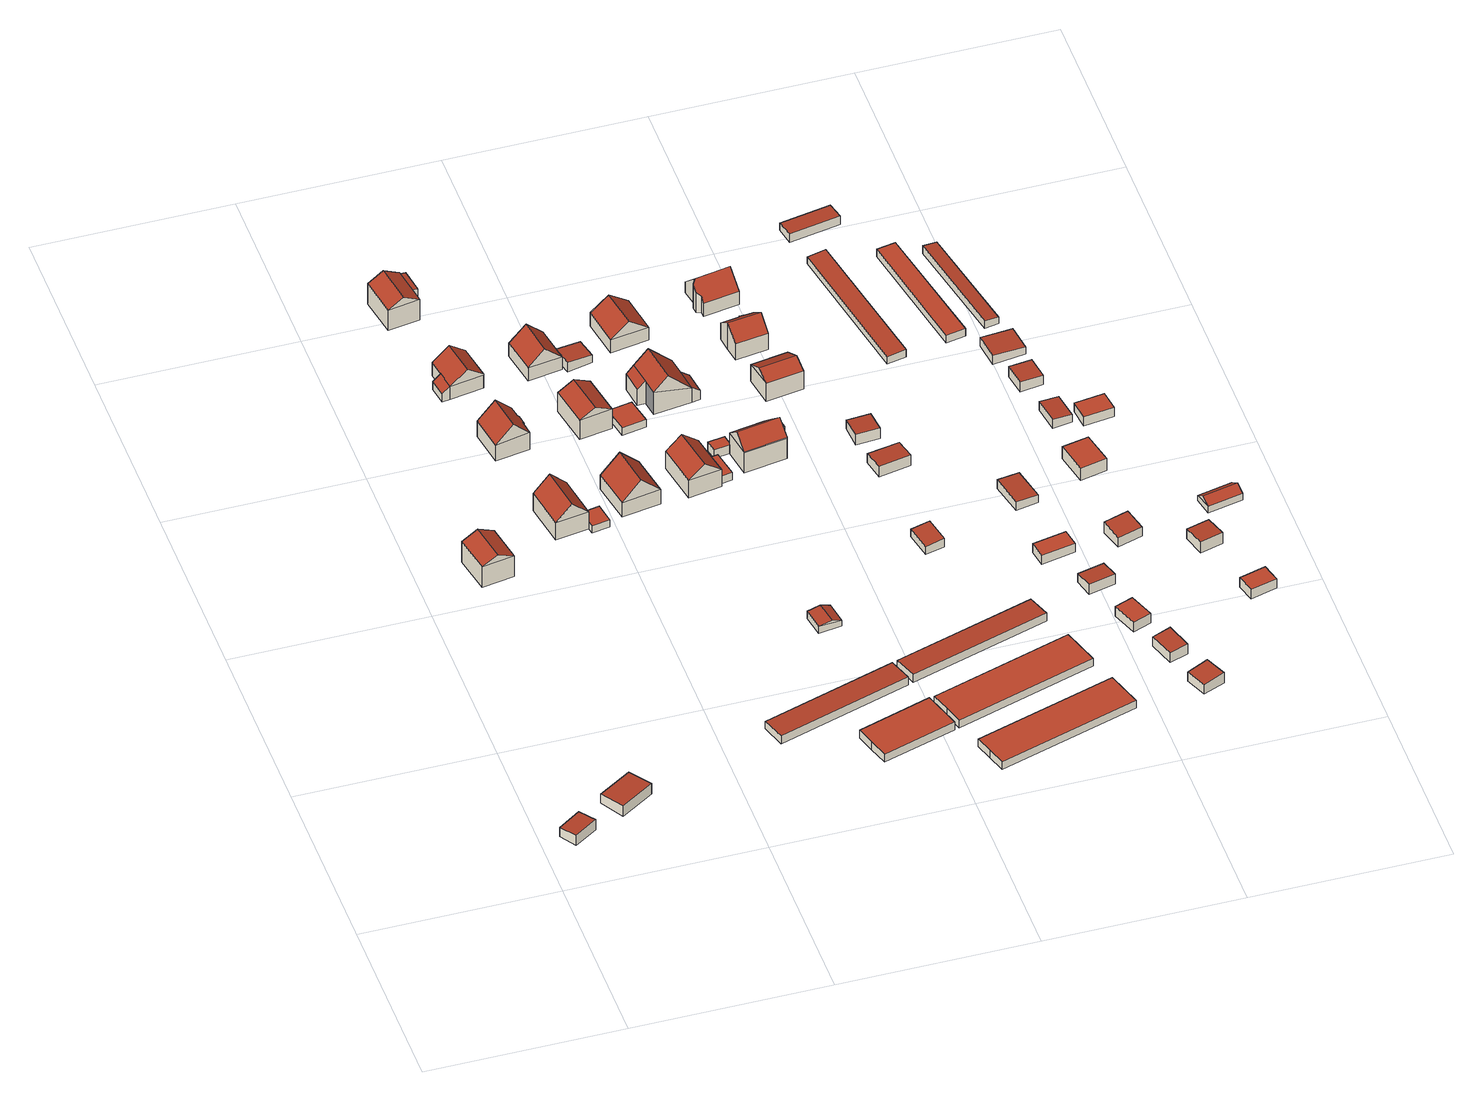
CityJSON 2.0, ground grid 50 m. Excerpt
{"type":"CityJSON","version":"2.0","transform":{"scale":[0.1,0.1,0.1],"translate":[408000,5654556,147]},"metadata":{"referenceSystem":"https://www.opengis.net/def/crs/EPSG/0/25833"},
"CityObjects":{
"building1":{"type":"Building","attributes":{"Dachtyp_tdc":"tdcPolyFlatRoof","Gemeindeschluessel":14612000,"Dachneigung":3.19,"QualitaetDacherkennung":76,"Geometrietyp2DReferenz":"3000","measuredHeight":3.15,"function":"31001_9998","roofType":"2100"},"geometry":[{"type":"Solid","lod":"2","boundaries":[[[[0,1,2,3]],[[1,4,5,2]],[[4,6,7,5]],[[6,0,3,7]],[[6,4,1,0]],[[3,2,5,7]]]],"semantics":{"surfaces":[{"type":"WallSurface"},{"type":"RoofSurface"},{"type":"GroundSurface"}],"values":[[0,0,0,0,1,2]]}}]},
"building2":{"type":"Building","attributes":{"Dachtyp_tdc":"tdcPolyFlatRoof","Gemeindeschluessel":14612000,"Dachneigung":3.65,"QualitaetDacherkennung":60,"Geometrietyp2DReferenz":"3000","measuredHeight":3.22,"function":"31001_9998","roofType":"2100"},"geometry":[{"type":"Solid","lod":"2","boundaries":[[[[8,9,10,11]],[[9,12,13,10]],[[12,14,15,13]],[[14,8,11,15]],[[14,12,9,8]],[[11,10,13,15]]]],"semantics":{"surfaces":[{"type":"WallSurface"},{"type":"RoofSurface"},{"type":"GroundSurface"}],"values":[[0,0,0,0,1,2]]}}]},
"building3":{"type":"Building","attributes":{"Dachtyp_tdc":"tdcGableRoof","Gemeindeschluessel":14612000,"Dachneigung":27.59,"QualitaetDacherkennung":82,"Geometrietyp2DReferenz":"3000","measuredHeight":8.54,"function":"31001_9998","roofType":"3100"},"geometry":[{"type":"Solid","lod":"2","boundaries":[[[[16,17,18,19]],[[17,20,21,18]],[[20,22,23,21]],[[22,16,19,23]],[[20,17,24]],[[16,22,25]],[[17,16,25,24]],[[22,20,24,25]],[[19,18,21,23]]]],"semantics":{"surfaces":[{"type":"WallSurface"},{"type":"RoofSurface"},{"type":"GroundSurface"}],"values":[[0,0,0,0,0,0,1,1,2]]}}]},
"building4":{"type":"Building","attributes":{"Dachtyp_tdc":"tdcFreeFormRoof","Gemeindeschluessel":14612000,"Dachneigung":44.88,"QualitaetDacherkennung":85,"Geometrietyp2DReferenz":"3000","measuredHeight":9.61,"function":"31001_9998","roofType":"5000"},"geometry":[{"type":"Solid","lod":"2","boundaries":[[[[26,27,28,29]],[[27,30,31,28]],[[30,32,33,31]],[[32,26,29,33]],[[27,34,35,30]],[[34,26,32,35]],[[32,30,35]],[[27,26,34]],[[29,28,31,33]]]],"semantics":{"surfaces":[{"type":"WallSurface"},{"type":"RoofSurface"},{"type":"GroundSurface"}],"values":[[0,0,0,0,1,1,0,0,2]]}}]},
"building5":{"type":"Building","attributes":{"Dachtyp_tdc":"tdcFreeFormRoof","Gemeindeschluessel":14612000,"Dachneigung":44.77,"QualitaetDacherkennung":81,"Geometrietyp2DReferenz":"3000","measuredHeight":9.44,"function":"31001_9998","roofType":"5000"},"geometry":[{"type":"Solid","lod":"2","boundaries":[[[[36,37,38,39]],[[37,40,41,38]],[[40,42,43,41]],[[42,44,45,43]],[[44,46,47,45]],[[46,48,49,47]],[[48,50,51,49]],[[50,36,39,51]],[[44,52,53,46]],[[42,40,37,36,50,48,53,52]],[[48,46,53]],[[44,42,52]],[[39,38,41,43,45,47,49,51]]]],"semantics":{"surfaces":[{"type":"WallSurface"},{"type":"RoofSurface"},{"type":"GroundSurface"}],"values":[[0,0,0,0,0,0,0,0,1,1,0,0,2]]}}]},
"building6":{"type":"Building","attributes":{"Dachtyp_tdc":"tdcPolyFlatRoof","Gemeindeschluessel":14612000,"Dachneigung":0,"QualitaetDacherkennung":62,"Geometrietyp2DReferenz":"3000","measuredHeight":2.12,"function":"31001_9998","roofType":"1000"},"geometry":[{"type":"Solid","lod":"2","boundaries":[[[[54,55,56,57]],[[55,58,59,56]],[[58,60,61,59]],[[60,62,63,61]],[[62,54,57,63]],[[62,60,58,55,54]],[[57,56,59,61,63]]]],"semantics":{"surfaces":[{"type":"WallSurface"},{"type":"RoofSurface"},{"type":"GroundSurface"}],"values":[[0,0,0,0,0,1,2]]}}]},
"building7":{"type":"Building","attributes":{"Gemeindeschluessel":14612000,"Geometrietyp2DReferenz":"3000","function":"31001_9998","roofType":"9999"},"children":["building7-1","building7-2"]},
"building7-1":{"type":"BuildingPart","attributes":{"Dachtyp_tdc":"tdcGableRoof","Dachneigung":37.75,"QualitaetDacherkennung":85,"Geometrietyp2DReferenz":"3000","measuredHeight":7.48,"roofType":"3100"},"parents":["building7"],"geometry":[{"type":"MultiSurface","lod":"2","boundaries":[[[64,65,66,67]],[[65,68,69,66]],[[70,71,72,73]],[[74,75,72,71,64]],[[68,73,72,75]],[[65,70,73,68]],[[64,71,70,65]],[[69,76,77,67,66]],[[68,75,76,69]],[[74,64,67,77]]],"semantics":{"surfaces":[{"type":"WallSurface"},{"type":"RoofSurface"},{"type":"GroundSurface"}],"values":[0,0,1,1,0,0,0,2,0,0]}}]},
"building7-2":{"type":"BuildingPart","attributes":{"Dachtyp_tdc":"tdcPolyFlatRoof","Dachneigung":37.82,"QualitaetDacherkennung":88,"Geometrietyp2DReferenz":"3000","measuredHeight":4.05,"roofType":"2100"},"parents":["building7"],"geometry":[{"type":"MultiSurface","lod":"2","boundaries":[[[78,79,74,77,80]],[[81,82,76,75]],[[81,78,80,82]],[[81,75,79,78]],[[80,77,76,82]]],"semantics":{"surfaces":[{"type":"WallSurface"},{"type":"RoofSurface"},{"type":"GroundSurface"}],"values":[0,0,0,1,2]}}]},
"building8":{"type":"Building","attributes":{"Gemeindeschluessel":14612000,"Geometrietyp2DReferenz":"3000","function":"31001_9998","roofType":"9999"},"children":["building8-1","building8-2"]},
"building8-1":{"type":"BuildingPart","attributes":{"Dachtyp_tdc":"tdcPolyFlatRoof","Dachneigung":10.12,"QualitaetDacherkennung":68,"Geometrietyp2DReferenz":"3000","measuredHeight":3.21,"roofType":"2100"},"parents":["building8"],"geometry":[{"type":"MultiSurface","lod":"2","boundaries":[[[83,84,85,86]],[[84,87,88,85]],[[87,89,90,88]],[[91,83,86,92]],[[91,89,87,84,83]],[[86,85,88,90,92]]],"semantics":{"surfaces":[{"type":"WallSurface"},{"type":"RoofSurface"},{"type":"GroundSurface"}],"values":[0,0,0,0,1,2]}}]},
"building8-2":{"type":"BuildingPart","attributes":{"Dachtyp_tdc":"tdcGableRoof","Dachneigung":30.02,"QualitaetDacherkennung":83,"Geometrietyp2DReferenz":"3000","measuredHeight":8.59,"roofType":"3100"},"parents":["building8"],"geometry":[{"type":"MultiSurface","lod":"2","boundaries":[[[93,94,95,96]],[[94,97,91,92,95]],[[98,93,96,99]],[[97,94,100]],[[93,98,101]],[[94,93,101,100]],[[98,97,100,101]],[[96,95,92,90,99]]],"semantics":{"surfaces":[{"type":"WallSurface"},{"type":"RoofSurface"},{"type":"GroundSurface"}],"values":[0,0,0,0,0,1,1,2]}}]},
"building9":{"type":"Building","attributes":{"Dachtyp_tdc":"tdcPolyFlatRoof","Gemeindeschluessel":14612000,"Dachneigung":2.91,"QualitaetDacherkennung":91,"Geometrietyp2DReferenz":"3000","measuredHeight":2.52,"function":"31001_2463","roofType":"2100"},"geometry":[{"type":"Solid","lod":"2","boundaries":[[[[102,103,104,105]],[[103,106,107,104]],[[106,108,109,107]],[[108,102,105,109]],[[108,106,103,102]],[[105,104,107,109]]]],"semantics":{"surfaces":[{"type":"WallSurface"},{"type":"RoofSurface"},{"type":"GroundSurface"}],"values":[[0,0,0,0,1,2]]}}]},
"building10":{"type":"Building","attributes":{"Dachtyp_tdc":"tdcGableRoof","Gemeindeschluessel":14612000,"Dachneigung":44.83,"QualitaetDacherkennung":85,"Geometrietyp2DReferenz":"3000","measuredHeight":9.36,"function":"31001_9998","roofType":"3100"},"geometry":[{"type":"Solid","lod":"2","boundaries":[[[[110,111,112,113]],[[111,114,115,112]],[[114,116,117,115]],[[116,110,113,117]],[[114,111,118]],[[110,116,119]],[[111,110,119,118]],[[116,114,118,119]],[[113,112,115,117]]]],"semantics":{"surfaces":[{"type":"WallSurface"},{"type":"RoofSurface"},{"type":"GroundSurface"}],"values":[[0,0,0,0,0,0,1,1,2]]}}]},
"building11":{"type":"Building","attributes":{"Dachtyp_tdc":"tdcPolyFlatRoof","Gemeindeschluessel":14612000,"Dachneigung":0,"QualitaetDacherkennung":94,"Geometrietyp2DReferenz":"3000","measuredHeight":2.31,"function":"31001_2463","roofType":"1000"},"geometry":[{"type":"Solid","lod":"2","boundaries":[[[[120,121,122,123]],[[121,124,125,122]],[[124,126,127,125]],[[126,128,129,127]],[[128,130,131,129]],[[130,120,123,131]],[[130,128,126,124,121,120]],[[123,122,125,127,129,131]]]],"semantics":{"surfaces":[{"type":"WallSurface"},{"type":"RoofSurface"},{"type":"GroundSurface"}],"values":[[0,0,0,0,0,0,1,2]]}}]},
"building12":{"type":"Building","attributes":{"Dachtyp_tdc":"tdcGableRoof","Gemeindeschluessel":14612000,"Dachneigung":29.87,"QualitaetDacherkennung":83,"Geometrietyp2DReferenz":"3000","measuredHeight":8.32,"function":"31001_9998","roofType":"3100"},"geometry":[{"type":"Solid","lod":"2","boundaries":[[[[132,133,134,135]],[[133,136,137,134]],[[136,138,139,137]],[[138,132,135,139]],[[136,133,140]],[[132,138,141]],[[133,132,141,140]],[[138,136,140,141]],[[135,134,137,139]]]],"semantics":{"surfaces":[{"type":"WallSurface"},{"type":"RoofSurface"},{"type":"GroundSurface"}],"values":[[0,0,0,0,0,0,1,1,2]]}}]},
"building13":{"type":"Building","attributes":{"Dachtyp_tdc":"tdcGableRoof","Gemeindeschluessel":14612000,"Dachneigung":44.68,"QualitaetDacherkennung":74,"Geometrietyp2DReferenz":"3000","measuredHeight":8.24,"function":"31001_9998","roofType":"3100"},"geometry":[{"type":"Solid","lod":"2","boundaries":[[[[142,143,144,145]],[[143,146,147,144]],[[146,148,149,147]],[[148,142,145,149]],[[146,143,150]],[[142,148,151]],[[143,142,151,150]],[[148,146,150,151]],[[145,144,147,149]]]],"semantics":{"surfaces":[{"type":"WallSurface"},{"type":"RoofSurface"},{"type":"GroundSurface"}],"values":[[0,0,0,0,0,0,1,1,2]]}}]},
"building14":{"type":"Building","attributes":{"Dachtyp_tdc":"tdcGableRoof","Gemeindeschluessel":14612000,"Dachneigung":10.87,"QualitaetDacherkennung":59,"Geometrietyp2DReferenz":"3000","measuredHeight":2.87,"function":"31001_9998","roofType":"3100"},"geometry":[{"type":"Solid","lod":"2","boundaries":[[[[152,153,154,155]],[[153,156,157,154]],[[156,158,159,157]],[[158,152,155,159]],[[156,153,160]],[[152,158,161]],[[153,152,161,160]],[[158,156,160,161]],[[155,154,157,159]]]],"semantics":{"surfaces":[{"type":"WallSurface"},{"type":"RoofSurface"},{"type":"GroundSurface"}],"values":[[0,0,0,0,0,0,1,1,2]]}}]},
"building15":{"type":"Building","attributes":{"Dachtyp_tdc":"tdcPolyFlatRoof","Gemeindeschluessel":14612000,"Dachneigung":0,"QualitaetDacherkennung":81,"Geometrietyp2DReferenz":"3000","measuredHeight":2.28,"function":"31001_9998","roofType":"1000"},"geometry":[{"type":"Solid","lod":"2","boundaries":[[[[162,163,164,165]],[[163,166,167,164]],[[166,168,169,167]],[[168,162,165,169]],[[168,166,163,162]],[[165,164,167,169]]]],"semantics":{"surfaces":[{"type":"WallSurface"},{"type":"RoofSurface"},{"type":"GroundSurface"}],"values":[[0,0,0,0,1,2]]}}]},
"building16":{"type":"Building","attributes":{"Dachtyp_tdc":"tdcFreeFormRoof","Gemeindeschluessel":14612000,"Dachneigung":40.09,"QualitaetDacherkennung":76,"Geometrietyp2DReferenz":"3000","measuredHeight":8.8,"function":"31001_9998","roofType":"5000"},"geometry":[{"type":"Solid","lod":"2","boundaries":[[[[170,171,172,173]],[[171,174,175,172]],[[174,176,177,175]],[[176,178,179,177]],[[178,170,173,179]],[[171,180,181,174]],[[170,178,176,181,180]],[[171,170,180]],[[176,174,181]],[[173,172,175,177,179]]]],"semantics":{"surfaces":[{"type":"WallSurface"},{"type":"RoofSurface"},{"type":"GroundSurface"}],"values":[[0,0,0,0,0,1,1,0,0,2]]}}]},
"building17":{"type":"Building","attributes":{"Dachtyp_tdc":"tdcPolyFlatRoof","Gemeindeschluessel":14612000,"Dachneigung":5.68,"QualitaetDacherkennung":75,"Geometrietyp2DReferenz":"3000","measuredHeight":2.96,"function":"31001_9998","roofType":"2100"},"geometry":[{"type":"Solid","lod":"2","boundaries":[[[[182,183,184,185]],[[183,186,187,184]],[[186,188,189,187]],[[188,182,185,189]],[[188,186,183,182]],[[185,184,187,189]]]],"semantics":{"surfaces":[{"type":"WallSurface"},{"type":"RoofSurface"},{"type":"GroundSurface"}],"values":[[0,0,0,0,1,2]]}}]},
"building18":{"type":"Building","attributes":{"Dachtyp_tdc":"tdcPolyFlatRoof","Gemeindeschluessel":14612000,"Dachneigung":0,"QualitaetDacherkennung":55,"Geometrietyp2DReferenz":"3000","measuredHeight":2.42,"function":"31001_9998","roofType":"1000"},"geometry":[{"type":"Solid","lod":"2","boundaries":[[[[190,191,192,193]],[[191,194,195,192]],[[194,196,197,195]],[[196,190,193,197]],[[196,194,191,190]],[[193,192,195,197]]]],"semantics":{"surfaces":[{"type":"WallSurface"},{"type":"RoofSurface"},{"type":"GroundSurface"}],"values":[[0,0,0,0,1,2]]}}]},
"building19":{"type":"Building","attributes":{"Dachtyp_tdc":"tdcPolyFlatRoof","Gemeindeschluessel":14612000,"Dachneigung":0,"QualitaetDacherkennung":72,"Geometrietyp2DReferenz":"3000","measuredHeight":2.69,"function":"31001_9998","roofType":"1000"},"geometry":[{"type":"Solid","lod":"2","boundaries":[[[[198,199,200,201]],[[199,202,203,200]],[[202,204,205,203]],[[204,206,207,205]],[[206,198,201,207]],[[206,204,202,199,198]],[[201,200,203,205,207]]]],"semantics":{"surfaces":[{"type":"WallSurface"},{"type":"RoofSurface"},{"type":"GroundSurface"}],"values":[[0,0,0,0,0,1,2]]}}]},
"building20":{"type":"Building","attributes":{"Gemeindeschluessel":14612000,"Geometrietyp2DReferenz":"3000","function":"31001_9998","roofType":"9999"},"children":["building20-1","building20-2","building20-3"]},
"building20-1":{"type":"BuildingPart","attributes":{"Dachtyp_tdc":"tdcGableRoof","Dachneigung":44.98,"QualitaetDacherkennung":83,"Geometrietyp2DReferenz":"3000","measuredHeight":10.51,"roofType":"3100"},"parents":["building20"],"geometry":[{"type":"MultiSurface","lod":"2","boundaries":[[[208,209,210,211]],[[212,213,214,215]],[[209,208,216]],[[213,212,217]],[[208,218,213,217,216]],[[212,219,209,216,217]],[[214,220,211,210,221,215]]],"semantics":{"surfaces":[{"type":"WallSurface"},{"type":"RoofSurface"},{"type":"GroundSurface"}],"values":[0,0,0,0,1,1,2]}}]},
"building20-2":{"type":"BuildingPart","attributes":{"Dachtyp_tdc":"tdcPolyFlatRoof","Dachneigung":45.46,"QualitaetDacherkennung":87,"Geometrietyp2DReferenz":"3000","measuredHeight":6.91,"roofType":"2100"},"parents":["building20"],"geometry":[{"type":"MultiSurface","lod":"2","boundaries":[[[222,212,215,223]],[[224,225,221,219]],[[224,222,223,225]],[[224,219,212,222]],[[223,215,221,225]]],"semantics":{"surfaces":[{"type":"WallSurface"},{"type":"RoofSurface"},{"type":"GroundSurface"}],"values":[0,0,0,1,2]}}]},
"building20-3":{"type":"BuildingPart","attributes":{"Dachtyp_tdc":"tdcPolyFlatRoof","Dachneigung":39.98,"QualitaetDacherkennung":88,"Geometrietyp2DReferenz":"3000","measuredHeight":4.65,"roofType":"2100"},"parents":["building20"],"geometry":[{"type":"MultiSurface","lod":"2","boundaries":[[[226,227,208,211,228]],[[229,230,231,220,218]],[[230,226,228,231]],[[230,229,227,226]],[[228,211,220,231]]],"semantics":{"surfaces":[{"type":"WallSurface"},{"type":"RoofSurface"},{"type":"GroundSurface"}],"values":[0,0,0,1,2]}}]},
"building21":{"type":"Building","attributes":{"Dachtyp_tdc":"tdcGableRoof","Gemeindeschluessel":14612000,"Dachneigung":37.67,"QualitaetDacherkennung":86,"Geometrietyp2DReferenz":"3000","measuredHeight":7.86,"function":"31001_9998","roofType":"3100"},"geometry":[{"type":"Solid","lod":"2","boundaries":[[[[232,233,234,235]],[[233,236,237,234]],[[236,238,239,237]],[[238,232,235,239]],[[236,233,240]],[[232,238,241]],[[233,232,241,240]],[[238,236,240,241]],[[235,234,237,239]]]],"semantics":{"surfaces":[{"type":"WallSurface"},{"type":"RoofSurface"},{"type":"GroundSurface"}],"values":[[0,0,0,0,0,0,1,1,2]]}}]},
"building22":{"type":"Building","attributes":{"Dachtyp_tdc":"tdcFreeFormRoof","Gemeindeschluessel":14612000,"Dachneigung":40.91,"QualitaetDacherkennung":76,"Geometrietyp2DReferenz":"3000","measuredHeight":9.64,"function":"31001_9998","roofType":"5000"},"geometry":[{"type":"Solid","lod":"2","boundaries":[[[[242,243,205,244]],[[243,245,205]],[[245,246,203,205]],[[246,247,248,203]],[[247,249,250,248]],[[249,251,252,250]],[[251,242,244,252]],[[253,254,255,256]],[[249,257,246,245,255,254]],[[242,256,255,245,243]],[[247,257,249]],[[246,257,247]],[[251,253,256,242]],[[249,254,253,251]],[[244,205,203,248,250,252]]]],"semantics":{"surfaces":[{"type":"WallSurface"},{"type":"RoofSurface"},{"type":"GroundSurface"}],"values":[[0,0,0,0,0,0,0,1,1,0,0,0,0,0,2]]}}]},
"building23":{"type":"Building","attributes":{"Dachtyp_tdc":"tdcPolyFlatRoof","Gemeindeschluessel":14612000,"Dachneigung":0,"QualitaetDacherkennung":94,"Geometrietyp2DReferenz":"3000","measuredHeight":2.31,"function":"31001_2463","roofType":"1000"},"geometry":[{"type":"Solid","lod":"2","boundaries":[[[[258,259,260,261]],[[259,262,263,260]],[[262,264,265,263]],[[264,266,267,265]],[[266,268,269,267]],[[268,258,261,269]],[[268,266,264,262,259,258]],[[261,260,263,265,267,269]]]],"semantics":{"surfaces":[{"type":"WallSurface"},{"type":"RoofSurface"},{"type":"GroundSurface"}],"values":[[0,0,0,0,0,0,1,2]]}}]},
"building24":{"type":"Building","attributes":{"Dachtyp_tdc":"tdcPolyFlatRoof","Gemeindeschluessel":14612000,"Dachneigung":2.74,"QualitaetDacherkennung":88,"Geometrietyp2DReferenz":"3000","measuredHeight":2.41,"function":"31001_2463","roofType":"2100"},"geometry":[{"type":"Solid","lod":"2","boundaries":[[[[270,271,272,273]],[[271,274,275,272]],[[274,276,277,275]],[[276,270,273,277]],[[276,274,271,270]],[[273,272,275,277]]]],"semantics":{"surfaces":[{"type":"WallSurface"},{"type":"RoofSurface"},{"type":"GroundSurface"}],"values":[[0,0,0,0,1,2]]}}]},
"building25":{"type":"Building","attributes":{"Dachtyp_tdc":"tdcPolyFlatRoof","Gemeindeschluessel":14612000,"Dachneigung":0,"QualitaetDacherkennung":91,"Geometrietyp2DReferenz":"3000","measuredHeight":2.35,"function":"31001_2463","roofType":"1000"},"geometry":[{"type":"Solid","lod":"2","boundaries":[[[[278,279,280,281]],[[279,282,283,280]],[[282,284,285,283]],[[284,286,287,285]],[[286,288,289,287]],[[288,278,281,289]],[[288,286,284,282,279,278]],[[281,280,283,285,287,289]]]],"semantics":{"surfaces":[{"type":"WallSurface"},{"type":"RoofSurface"},{"type":"GroundSurface"}],"values":[[0,0,0,0,0,0,1,2]]}}]},
"building26":{"type":"Building","attributes":{"Dachtyp_tdc":"tdcPolyFlatRoof","Gemeindeschluessel":14612000,"Dachneigung":0,"QualitaetDacherkennung":66,"Geometrietyp2DReferenz":"3000","measuredHeight":2.85,"function":"31001_9998","roofType":"1000"},"geometry":[{"type":"Solid","lod":"2","boundaries":[[[[290,291,292,293]],[[291,294,295,292]],[[294,296,297,295]],[[296,298,299,297]],[[298,290,293,299]],[[298,296,294,291,290]],[[293,292,295,297,299]]]],"semantics":{"surfaces":[{"type":"WallSurface"},{"type":"RoofSurface"},{"type":"GroundSurface"}],"values":[[0,0,0,0,0,1,2]]}}]},
"building27":{"type":"Building","attributes":{"Dachtyp_tdc":"tdcPolyFlatRoof","Gemeindeschluessel":14612000,"Dachneigung":4.18,"QualitaetDacherkennung":82,"Geometrietyp2DReferenz":"3000","measuredHeight":2.65,"function":"31001_9998","roofType":"2100"},"geometry":[{"type":"Solid","lod":"2","boundaries":[[[[300,301,302,303]],[[301,304,305,302]],[[304,306,307,305]],[[306,300,303,307]],[[306,304,301,300]],[[303,302,305,307]]]],"semantics":{"surfaces":[{"type":"WallSurface"},{"type":"RoofSurface"},{"type":"GroundSurface"}],"values":[[0,0,0,0,1,2]]}}]},
"building28":{"type":"Building","attributes":{"Dachtyp_tdc":"tdcGableRoof","Gemeindeschluessel":14612000,"Dachneigung":29.76,"QualitaetDacherkennung":81,"Geometrietyp2DReferenz":"3000","measuredHeight":7.57,"function":"31001_9998","roofType":"3100"},"geometry":[{"type":"Solid","lod":"2","boundaries":[[[[308,309,310,311]],[[309,312,313,310]],[[312,314,315,313]],[[314,308,311,315]],[[312,309,316]],[[308,314,317]],[[309,308,317,316]],[[314,312,316,317]],[[311,310,313,315]]]],"semantics":{"surfaces":[{"type":"WallSurface"},{"type":"RoofSurface"},{"type":"GroundSurface"}],"values":[[0,0,0,0,0,0,1,1,2]]}}]},
"building29":{"type":"Building","attributes":{"Dachtyp_tdc":"tdcGableRoof","Gemeindeschluessel":14612000,"Dachneigung":37.77,"QualitaetDacherkennung":84,"Geometrietyp2DReferenz":"3000","measuredHeight":8.11,"function":"31001_9998","roofType":"3100"},"geometry":[{"type":"Solid","lod":"2","boundaries":[[[[318,319,320,321]],[[319,322,323,320]],[[322,324,325,323]],[[324,326,327,325]],[[319,318,328,329,330,331,326]],[[326,324,322,319]],[[327,332,333,334,335,321,320,323,325]],[[326,331,332,327]],[[331,330,333,332]],[[330,329,334,333]],[[329,328,335,334]],[[328,318,321,335]]]],"semantics":{"surfaces":[{"type":"WallSurface"},{"type":"RoofSurface"},{"type":"GroundSurface"}],"values":[[0,0,0,0,1,1,2,0,0,0,0,0]]}}]},
"building30":{"type":"Building","attributes":{"Dachtyp_tdc":"tdcPolyFlatRoof","Gemeindeschluessel":14612000,"Dachneigung":4.95,"QualitaetDacherkennung":69,"Geometrietyp2DReferenz":"3000","measuredHeight":3.29,"function":"31001_9998","roofType":"2100"},"geometry":[{"type":"Solid","lod":"2","boundaries":[[[[336,337,338,339]],[[337,340,341,338]],[[340,342,343,341]],[[342,336,339,343]],[[342,340,337,336]],[[339,338,341,343]]]],"semantics":{"surfaces":[{"type":"WallSurface"},{"type":"RoofSurface"},{"type":"GroundSurface"}],"values":[[0,0,0,0,1,2]]}}]},
"building31":{"type":"Building","attributes":{"Dachtyp_tdc":"tdcGableRoof","Gemeindeschluessel":14612000,"Dachneigung":45.02,"QualitaetDacherkennung":73,"Geometrietyp2DReferenz":"3000","measuredHeight":8.23,"function":"31001_9998","roofType":"3100"},"geometry":[{"type":"Solid","lod":"2","boundaries":[[[[344,345,346,347]],[[345,348,349,346]],[[348,350,351,349]],[[350,352,353,351]],[[352,354,355,353]],[[354,356,357,355]],[[356,358,359,357]],[[358,360,361,359]],[[360,362,363,361]],[[362,344,347,363]],[[358,356,354,352,350,348,345]],[[345,344,362,360,358]],[[347,346,349,351,353,355,357,359,361,363]]]],"semantics":{"surfaces":[{"type":"WallSurface"},{"type":"RoofSurface"},{"type":"GroundSurface"}],"values":[[0,0,0,0,0,0,0,0,0,0,1,1,2]]}}]},
"building32":{"type":"Building","attributes":{"Dachtyp_tdc":"tdcPolyFlatRoof","Gemeindeschluessel":14612000,"Dachneigung":4.25,"QualitaetDacherkennung":88,"Geometrietyp2DReferenz":"3000","measuredHeight":3.2,"function":"31001_9998","roofType":"2100"},"geometry":[{"type":"Solid","lod":"2","boundaries":[[[[364,365,366,367]],[[365,368,369,366]],[[368,370,371,369]],[[370,364,367,371]],[[370,368,365,364]],[[367,366,369,371]]]],"semantics":{"surfaces":[{"type":"WallSurface"},{"type":"RoofSurface"},{"type":"GroundSurface"}],"values":[[0,0,0,0,1,2]]}}]},
"building33":{"type":"Building","attributes":{"Dachtyp_tdc":"tdcPolyFlatRoof","Gemeindeschluessel":14612000,"Dachneigung":0,"QualitaetDacherkennung":69,"Geometrietyp2DReferenz":"3000","measuredHeight":2.69,"function":"31001_9998","roofType":"1000"},"geometry":[{"type":"Solid","lod":"2","boundaries":[[[[372,373,374,375]],[[373,376,377,374]],[[376,378,379,377]],[[378,372,375,379]],[[378,376,373,372]],[[375,374,377,379]]]],"semantics":{"surfaces":[{"type":"WallSurface"},{"type":"RoofSurface"},{"type":"GroundSurface"}],"values":[[0,0,0,0,1,2]]}}]},
"building34":{"type":"Building","attributes":{"Dachtyp_tdc":"tdcPolyFlatRoof","Gemeindeschluessel":14612000,"Dachneigung":0,"QualitaetDacherkennung":71,"Geometrietyp2DReferenz":"3000","measuredHeight":2.92,"function":"31001_9998","roofType":"1000"},"geometry":[{"type":"Solid","lod":"2","boundaries":[[[[380,381,382,383]],[[381,384,385,382]],[[384,386,387,385]],[[386,380,383,387]],[[386,384,381,380]],[[383,382,385,387]]]],"semantics":{"surfaces":[{"type":"WallSurface"},{"type":"RoofSurface"},{"type":"GroundSurface"}],"values":[[0,0,0,0,1,2]]}}]},
"building35":{"type":"Building","attributes":{"Dachtyp_tdc":"tdcPolyFlatRoof","Gemeindeschluessel":14612000,"Dachneigung":4.34,"QualitaetDacherkennung":77,"Geometrietyp2DReferenz":"3000","measuredHeight":3.14,"function":"31001_9998","roofType":"2100"},"geometry":[{"type":"Solid","lod":"2","boundaries":[[[[388,389,390,391]],[[389,392,393,390]],[[392,394,395,393]],[[394,388,391,395]],[[394,392,389,388]],[[391,390,393,395]]]],"semantics":{"surfaces":[{"type":"WallSurface"},{"type":"RoofSurface"},{"type":"GroundSurface"}],"values":[[0,0,0,0,1,2]]}}]},
"building36":{"type":"Building","attributes":{"Dachtyp_tdc":"tdcPolyFlatRoof","Gemeindeschluessel":14612000,"Dachneigung":2.58,"QualitaetDacherkennung":82,"Geometrietyp2DReferenz":"3000","measuredHeight":3.12,"function":"31001_9998","roofType":"2100"},"geometry":[{"type":"Solid","lod":"2","boundaries":[[[[396,397,398,399]],[[397,400,401,398]],[[400,402,403,401]],[[402,396,399,403]],[[402,400,397,396]],[[399,398,401,403]]]],"semantics":{"surfaces":[{"type":"WallSurface"},{"type":"RoofSurface"},{"type":"GroundSurface"}],"values":[[0,0,0,0,1,2]]}}]},
"building37":{"type":"Building","attributes":{"Dachtyp_tdc":"tdcPolyFlatRoof","Gemeindeschluessel":14612000,"Dachneigung":3.98,"QualitaetDacherkennung":81,"Geometrietyp2DReferenz":"3000","measuredHeight":3.17,"function":"31001_9998","roofType":"2100"},"geometry":[{"type":"Solid","lod":"2","boundaries":[[[[404,405,406,407]],[[405,408,409,406]],[[408,410,411,409]],[[410,404,407,411]],[[410,408,405,404]],[[407,406,409,411]]]],"semantics":{"surfaces":[{"type":"WallSurface"},{"type":"RoofSurface"},{"type":"GroundSurface"}],"values":[[0,0,0,0,1,2]]}}]},
"building38":{"type":"Building","attributes":{"Dachtyp_tdc":"tdcPolyFlatRoof","Gemeindeschluessel":14612000,"Dachneigung":3.91,"QualitaetDacherkennung":68,"Geometrietyp2DReferenz":"3000","measuredHeight":2.67,"function":"31001_9998","roofType":"2100"},"geometry":[{"type":"Solid","lod":"2","boundaries":[[[[412,413,414,415]],[[413,416,417,414]],[[416,418,419,417]],[[418,412,415,419]],[[418,416,413,412]],[[415,414,417,419]]]],"semantics":{"surfaces":[{"type":"WallSurface"},{"type":"RoofSurface"},{"type":"GroundSurface"}],"values":[[0,0,0,0,1,2]]}}]},
"building39":{"type":"Building","attributes":{"Dachtyp_tdc":"tdcPolyFlatRoof","Gemeindeschluessel":14612000,"Dachneigung":2.86,"QualitaetDacherkennung":95,"Geometrietyp2DReferenz":"3000","measuredHeight":2.33,"function":"31001_2463","roofType":"2100"},"geometry":[{"type":"Solid","lod":"2","boundaries":[[[[420,421,422,423]],[[421,424,425,422]],[[424,426,427,425]],[[426,420,423,427]],[[426,424,421,420]],[[423,422,425,427]]]],"semantics":{"surfaces":[{"type":"WallSurface"},{"type":"RoofSurface"},{"type":"GroundSurface"}],"values":[[0,0,0,0,1,2]]}}]},
"building40":{"type":"Building","attributes":{"Dachtyp_tdc":"tdcPolyFlatRoof","Gemeindeschluessel":14612000,"Dachneigung":6.47,"QualitaetDacherkennung":78,"Geometrietyp2DReferenz":"3000","measuredHeight":3.41,"function":"31001_9998","roofType":"2100"},"geometry":[{"type":"Solid","lod":"2","boundaries":[[[[428,429,430,431]],[[429,432,433,430]],[[432,434,435,433]],[[434,428,431,435]],[[434,432,429,428]],[[431,430,433,435]]]],"semantics":{"surfaces":[{"type":"WallSurface"},{"type":"RoofSurface"},{"type":"GroundSurface"}],"values":[[0,0,0,0,1,2]]}}]},
"building41":{"type":"Building","attributes":{"Dachtyp_tdc":"tdcPolyFlatRoof","Gemeindeschluessel":14612000,"Dachneigung":3.52,"QualitaetDacherkennung":78,"Geometrietyp2DReferenz":"3000","measuredHeight":2.44,"function":"31001_2463","roofType":"2100"},"geometry":[{"type":"Solid","lod":"2","boundaries":[[[[436,437,438,439]],[[437,440,441,438]],[[440,442,443,441]],[[442,436,439,443]],[[442,440,437,436]],[[439,438,441,443]]]],"semantics":{"surfaces":[{"type":"WallSurface"},{"type":"RoofSurface"},{"type":"GroundSurface"}],"values":[[0,0,0,0,1,2]]}}]},
"building42":{"type":"Building","attributes":{"Dachtyp_tdc":"tdcPolyFlatRoof","Gemeindeschluessel":14612000,"Dachneigung":0,"QualitaetDacherkennung":75,"Geometrietyp2DReferenz":"3000","measuredHeight":3.65,"function":"31001_9998","roofType":"1000"},"geometry":[{"type":"Solid","lod":"2","boundaries":[[[[444,445,446,447]],[[445,448,449,446]],[[448,450,451,449]],[[450,444,447,451]],[[450,448,445,444]],[[447,446,449,451]]]],"semantics":{"surfaces":[{"type":"WallSurface"},{"type":"RoofSurface"},{"type":"GroundSurface"}],"values":[[0,0,0,0,1,2]]}}]},
"building43":{"type":"Building","attributes":{"Gemeindeschluessel":14612000,"Dachtyp_tdc":"tdcPolyFlatRoof","Dachneigung":0,"QualitaetDacherkennung":95,"Geometrietyp2DReferenz":"3000","measuredHeight":2.21,"function":"31001_2463","roofType":"1000"},"geometry":[{"type":"Solid","lod":"2","boundaries":[[[[452,453,454,455]],[[453,456,457,454]],[[456,458,459,457]],[[458,452,455,459]],[[458,456,453,452]],[[455,454,457,459]]]],"semantics":{"surfaces":[{"type":"WallSurface"},{"type":"RoofSurface"},{"type":"GroundSurface"}],"values":[[0,0,0,0,1,2]]}}]},
"building44":{"type":"Building","attributes":{"Dachtyp_tdc":"tdcPolyFlatRoof","Gemeindeschluessel":14612000,"Dachneigung":4,"QualitaetDacherkennung":87,"Geometrietyp2DReferenz":"3000","measuredHeight":2.67,"function":"31001_9998","roofType":"2100"},"geometry":[{"type":"Solid","lod":"2","boundaries":[[[[460,461,462,463]],[[461,464,465,462]],[[464,466,467,465]],[[466,460,463,467]],[[466,464,461,460]],[[463,462,465,467]]]],"semantics":{"surfaces":[{"type":"WallSurface"},{"type":"RoofSurface"},{"type":"GroundSurface"}],"values":[[0,0,0,0,1,2]]}}]},
"building45":{"type":"Building","attributes":{"Dachtyp_tdc":"tdcPolyFlatRoof","Gemeindeschluessel":14612000,"Dachneigung":3.31,"QualitaetDacherkennung":77,"Geometrietyp2DReferenz":"3000","measuredHeight":3.16,"function":"31001_9998","roofType":"2100"},"geometry":[{"type":"Solid","lod":"2","boundaries":[[[[468,469,470,471]],[[469,472,473,470]],[[472,474,475,473]],[[474,468,471,475]],[[474,472,469,468]],[[471,470,473,475]]]],"semantics":{"surfaces":[{"type":"WallSurface"},{"type":"RoofSurface"},{"type":"GroundSurface"}],"values":[[0,0,0,0,1,2]]}}]},
"building46":{"type":"Building","attributes":{"Dachtyp_tdc":"tdcPolyFlatRoof","Gemeindeschluessel":14612000,"Dachneigung":4.44,"QualitaetDacherkennung":88,"Geometrietyp2DReferenz":"3000","measuredHeight":3.42,"function":"31001_9998","roofType":"2100"},"geometry":[{"type":"Solid","lod":"2","boundaries":[[[[476,477,478,479]],[[477,480,481,478]],[[480,482,483,481]],[[482,476,479,483]],[[482,480,477,476]],[[479,478,481,483]]]],"semantics":{"surfaces":[{"type":"WallSurface"},{"type":"RoofSurface"},{"type":"GroundSurface"}],"values":[[0,0,0,0,1,2]]}}]},
"building47":{"type":"Building","attributes":{"Dachtyp_tdc":"tdcPolyFlatRoof","Gemeindeschluessel":14612000,"Dachneigung":0,"QualitaetDacherkennung":77,"Geometrietyp2DReferenz":"3000","measuredHeight":2.93,"function":"31001_9998","roofType":"1000"},"geometry":[{"type":"Solid","lod":"2","boundaries":[[[[484,485,486,487]],[[485,488,489,486]],[[488,490,491,489]],[[490,484,487,491]],[[490,488,485,484]],[[487,486,489,491]]]],"semantics":{"surfaces":[{"type":"WallSurface"},{"type":"RoofSurface"},{"type":"GroundSurface"}],"values":[[0,0,0,0,1,2]]}}]},
"building48":{"type":"Building","attributes":{"Dachtyp_tdc":"tdcPolyFlatRoof","Gemeindeschluessel":14612000,"Dachneigung":3.35,"QualitaetDacherkennung":91,"Geometrietyp2DReferenz":"3000","measuredHeight":2.7,"function":"31001_9998","roofType":"2100"},"geometry":[{"type":"Solid","lod":"2","boundaries":[[[[492,493,494,495]],[[493,496,497,494]],[[496,498,499,497]],[[498,492,495,499]],[[498,496,493,492]],[[495,494,497,499]]]],"semantics":{"surfaces":[{"type":"WallSurface"},{"type":"RoofSurface"},{"type":"GroundSurface"}],"values":[[0,0,0,0,1,2]]}}]},
"building49":{"type":"Building","attributes":{"Dachtyp_tdc":"tdcPolyFlatRoof","Gemeindeschluessel":14612000,"Dachneigung":0,"QualitaetDacherkennung":80,"Geometrietyp2DReferenz":"3000","measuredHeight":2.68,"function":"31001_9998","roofType":"1000"},"geometry":[{"type":"Solid","lod":"2","boundaries":[[[[500,501,502,503]],[[501,504,505,502]],[[504,506,507,505]],[[506,500,503,507]],[[506,504,501,500]],[[503,502,505,507]]]],"semantics":{"surfaces":[{"type":"WallSurface"},{"type":"RoofSurface"},{"type":"GroundSurface"}],"values":[[0,0,0,0,1,2]]}}]},
"building50":{"type":"Building","attributes":{"Dachtyp_tdc":"tdcPolyFlatRoof","Gemeindeschluessel":14612000,"Dachneigung":5.99,"QualitaetDacherkennung":93,"Geometrietyp2DReferenz":"3000","measuredHeight":2.43,"function":"31001_2463","roofType":"2100"},"geometry":[{"type":"Solid","lod":"2","boundaries":[[[[508,509,510,511]],[[509,512,513,510]],[[512,514,515,513]],[[514,508,511,515]],[[514,512,509,508]],[[511,510,513,515]]]],"semantics":{"surfaces":[{"type":"WallSurface"},{"type":"RoofSurface"},{"type":"GroundSurface"}],"values":[[0,0,0,0,1,2]]}}]},
"building51":{"type":"Building","attributes":{"Dachtyp_tdc":"tdcGableRoof","Gemeindeschluessel":14612000,"Dachneigung":33.62,"QualitaetDacherkennung":87,"Geometrietyp2DReferenz":"3000","measuredHeight":3.39,"function":"31001_9998","roofType":"3100"},"geometry":[{"type":"Solid","lod":"2","boundaries":[[[[516,517,518,519]],[[517,520,521,518]],[[520,522,523,521]],[[522,516,519,523]],[[520,517,524]],[[516,522,525]],[[517,516,525,524]],[[522,520,524,525]],[[519,518,521,523]]]],"semantics":{"surfaces":[{"type":"WallSurface"},{"type":"RoofSurface"},{"type":"GroundSurface"}],"values":[[0,0,0,0,0,0,1,1,2]]}}]}
},
"vertices":[
[35,7,163],[8,48,160],[8,48,131],[35,7,131],[66,87,160],[66,87,131],[94,45,163],[94,45,131],
[221,194,149],[258,136,153],[258,136,121],[221,194,121],[172,82,153],[172,82,121],[136,141,149],[136,141,121],
[186,1112,126],[204,1013,126],[204,1013,63],[186,1112,63],[121,998,127],[121,998,63],[103,1097,127],[103,1097,63],[162,1005,148],[144,1104,148],
[421,1130,104],[337,1117,104],[337,1117,51],[421,1130,51],[318,1230,104],[318,1230,51],[403,1244,104],[403,1244,51],[379,1123,147],[361,1237,147],
[373,1509,91],[377,1482,91],[377,1482,43],[373,1509,43],[372,1481,96],[372,1481,43],[378,1443,96],[378,1443,43],[291,1429,91],[291,1429,43],[276,1523,91],[276,1523,43],[363,1537,96],[363,1537,43],[368,1508,96],[368,1508,43],[337,1436,137],[322,1530,137],
[415,1167,73],[461,1175,73],[461,1175,52],[415,1167,52],[470,1122,73],[470,1122,52],[424,1114,73],[424,1114,52],[421,1130,73],[421,1130,52],
[244,1768,72],[329,1782,72],[329,1782,32],[244,1768,32],[344,1690,72],[344,1690,32],[329,1782,75],[288,1775,107],[303,1683,107],[344,1690,75],[251,1724,72],[259,1676,72],[259,1676,32],[251,1724,32],
[231,1721,57],[251,1724,73],[231,1721,32],[239,1673,57],[239,1673,32],
[256,2101,57],[287,2106,51],[287,2106,24],[256,2101,24],[297,2043,51],[297,2043,24],[266,2038,57],[266,2038,24],[261,2072,57],[261,2072,24],
[197,1955,87],[180,2058,87],[180,2058,24],[197,1955,24],[261,2072,87],[278,1968,87],[278,1968,24],[220,2065,110],[237,1962,110],
[605,241,118],[586,303,115],[586,303,93],[605,241,93],[928,409,115],[928,409,93],[947,347,118],[947,347,93],
[589,1278,89],[608,1170,89],[608,1170,45],[589,1278,45],[509,1153,88],[509,1153,45],[491,1261,88],[491,1261,45],[559,1162,139],[540,1269,139],
[814,108,117],[798,158,117],[798,158,93],[814,108,93],[784,206,117],[784,206,93],[972,265,117],[972,265,93],[987,217,117],[987,217,93],[1002,166,117],[1002,166,93],
[499,1446,97],[480,1554,97],[480,1554,38],[499,1446,38],[564,1569,97],[564,1569,38],[583,1461,97],[583,1461,38],[522,1561,121],[541,1453,121],
[452,1691,64],[436,1787,64],[436,1787,24],[452,1691,24],[523,1801,63],[523,1801,24],[539,1705,63],[539,1705,24],[480,1794,106],[495,1698,106],
[809,596,99],[800,655,99],[800,655,77],[809,596,77],[859,664,94],[859,664,77],[868,605,94],[868,605,77],[833,660,105],[843,601,105],
[659,1442,61],[597,1430,61],[597,1430,38],[659,1442,38],[584,1499,61],[584,1499,38],[646,1510,61],[646,1510,38],
[761,1186,96],[677,1171,97],[677,1171,44],[761,1186,44],[656,1284,97],[656,1284,44],[740,1299,96],[740,1299,44],[747,1260,96],[747,1260,44],[719,1178,132],[698,1292,132],
[537,1746,53],[601,1761,46],[601,1761,23],[537,1746,23],[613,1708,46],[613,1708,23],[549,1694,53],[549,1694,23],
[760,1191,71],[747,1260,71],[747,1260,47],[760,1191,47],[777,1265,71],[777,1265,47],[790,1196,71],[790,1196,47],
[768,1315,70],[811,1321,70],[811,1321,44],[768,1315,44],[816,1291,70],[816,1291,44],[813,1290,70],[813,1290,44],[774,1283,70],[774,1283,44],
[789,1503,71],[693,1490,95],[693,1490,26],[789,1503,26],[678,1595,95],[774,1608,71],[774,1608,26],[678,1595,26],[729,1495,131],[714,1600,131],[781,1562,71],[687,1533,95],[781,1562,26],[687,1533,26],
[658,1592,74],[658,1592,26],[666,1531,74],[666,1531,26],
[811,1507,54],[789,1503,73],[811,1507,26],[781,1562,73],[803,1566,54],[803,1566,26],
[667,1735,56],[650,1839,56],[650,1839,15],[667,1735,15],[747,1854,55],[747,1854,15],[764,1751,55],[764,1751,15],[697,1846,93],[714,1743,93],
[825,1215,106],[813,1290,106],[825,1215,44],[813,1290,107],[816,1291,107],[902,1305,106],[902,1305,44],[922,1308,106],[922,1308,44],[934,1232,106],[934,1232,44],[934,1232,109],[928,1269,141],[819,1251,141],[825,1215,109],[902,1305,107],
[999,219,116],[984,267,116],[984,267,92],[999,219,92],[1344,378,116],[1344,378,92],[1359,330,116],[1359,330,92],[1374,281,116],[1374,281,92],[1014,170,116],[1014,170,92],
[1300,523,114],[1319,462,117],[1319,462,93],[1300,523,93],[960,352,117],[960,352,93],[941,414,114],[941,414,93],
[1050,50,116],[1036,95,116],[1036,95,93],[1050,50,93],[1396,205,116],[1396,205,93],[1410,160,116],[1410,160,93],[1425,112,116],[1425,112,93],[1065,2,116],[1065,2,93],
[902,1305,70],[897,1335,70],[897,1335,42],[902,1305,42],[949,1343,70],[949,1343,42],[954,1313,70],[954,1313,42],[922,1308,70],[922,1308,42],
[1182,812,88],[1133,801,84],[1133,801,61],[1182,812,61],[1119,870,84],[1119,870,61],[1168,880,88],[1168,880,61],
[1049,1468,83],[954,1453,83],[954,1453,28],[1049,1468,28],[941,1532,78],[941,1532,28],[1036,1547,78],[1036,1547,28],[948,1488,103],[1043,1503,103],
[1005,1713,68],[1011,1673,100],[1011,1673,18],[1005,1713,18],[1016,1634,68],[1016,1634,18],[933,1622,68],[933,1622,18],[927,1662,100],[927,1662,18],[992,1711,68],[973,1719,60],[968,1708,68],[922,1701,68],[922,1701,18],[968,1708,18],[973,1719,18],[992,1711,18],
[1118,1108,76],[1107,1164,71],[1107,1164,43],[1118,1108,43],[1189,1179,71],[1189,1179,43],[1200,1124,76],[1200,1124,43],
[986,1903,43],[994,1855,92],[994,1855,10],[986,1903,10],[1002,1812,50],[1002,1812,10],[912,1797,50],[912,1797,10],[910,1809,62],[910,1809,10],[899,1815,70],[899,1815,10],[897,1831,85],[897,1831,10],[903,1839,92],[903,1839,10],[904,1840,91],[904,1840,10],[896,1888,43],[896,1888,10],
[1102,1236,70],[1098,1296,65],[1098,1296,38],[1102,1236,38],[1158,1300,65],[1158,1300,38],[1162,1240,70],[1162,1240,38],
[1466,708,84],[1380,691,84],[1380,691,57],[1466,708,57],[1372,737,84],[1372,737,57],[1458,754,84],[1458,754,57],
[1483,456,99],[1530,473,99],[1530,473,69],[1483,456,69],[1554,408,99],[1554,408,69],[1507,390,99],[1507,390,69],
[1506,615,91],[1518,567,95],[1518,567,64],[1506,615,64],[1450,551,95],[1450,551,64],[1438,599,91],[1438,599,64],
[1601,275,105],[1554,260,102],[1554,260,73],[1601,275,73],[1532,326,102],[1532,326,73],[1580,342,105],[1580,342,73],
[1650,151,108],[1595,128,104],[1595,128,76],[1650,151,76],[1572,183,104],[1572,183,76],[1627,206,108],[1627,206,76],
[1364,983,75],[1421,995,71],[1421,995,48],[1364,983,48],[1440,908,71],[1440,908,48],[1383,896,75],[1383,896,48],
[1195,1902,28],[1243,1911,31],[1243,1911,7],[1195,1902,7],[1315,1524,31],[1315,1524,7],[1267,1515,28],[1267,1515,7],
[1568,700,80],[1551,756,87],[1551,756,52],[1568,700,52],[1615,775,87],[1615,775,52],[1632,719,80],[1632,719,52],
[1180,1986,31],[1171,2033,28],[1171,2033,6],[1180,1986,6],[1301,2057,28],[1301,2057,6],[1310,2010,31],[1310,2010,6],
[1608,1055,80],[1626,970,80],[1626,970,43],[1608,1055,43],[1558,956,80],[1558,956,43],[1540,1041,80],[1540,1041,43],
[1356,1877,30],[1404,1886,30],[1404,1886,7],[1356,1877,7],[1468,1552,30],[1468,1552,7],[1419,1543,30],[1419,1543,7],
[1543,1225,63],[1592,1232,59],[1592,1232,36],[1543,1225,36],[1603,1163,59],[1603,1163,36],[1553,1155,63],[1553,1155,36],
[1581,1313,58],[1522,1304,61],[1522,1304,30],[1581,1313,30],[1513,1364,61],[1513,1364,30],[1572,1373,58],[1572,1373,30],
[1786,698,80],[1802,640,85],[1802,640,51],[1786,698,51],[1744,624,85],[1744,624,51],[1728,682,80],[1728,682,51],
[1792,478,86],[1859,496,86],[1859,496,57],[1792,478,57],[1872,448,86],[1872,448,57],[1804,430,86],[1804,430,57],
[1577,1437,42],[1494,1426,47],[1494,1426,20],[1577,1437,20],[1485,1495,47],[1485,1495,20],[1568,1506,42],[1568,1506,20],
[1696,1210,59],[1703,1156,59],[1703,1156,32],[1696,1210,32],[1626,1146,59],[1626,1146,32],[1620,1200,59],[1620,1200,32],
[1553,1568,29],[1517,1561,33],[1517,1561,9],[1553,1568,9],[1460,1853,33],[1460,1853,9],[1496,1860,29],[1496,1860,9],
[1894,778,63],[1805,759,63],[1805,759,43],[1894,778,43],[1794,808,59],[1794,808,43],[1883,827,59],[1883,827,43],[1800,782,77],[1889,801,77]
]}
